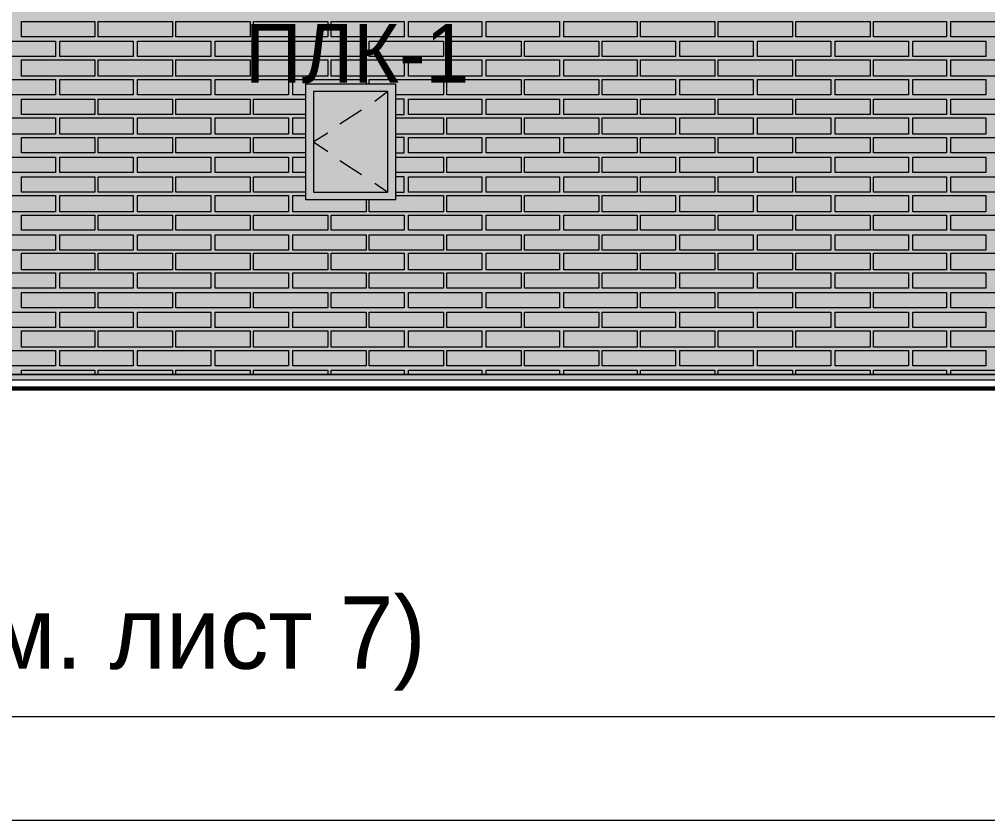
# Model space of a CAD drawing. Header units: millimetres. Extents: x -28928 to 100580, y -22867 to 36490.
# Drawn here: x 75737 to 79484, y -6439 to -3338 of the extents above; entities that cross this region are included whole.
import ezdxf

# ---------------------------------------------------------------- set-up
doc = ezdxf.new("R2010")
doc.units = ezdxf.units.MM
doc.layers.add('PDF _Геометрия', color=7, linetype='Continuous', true_color=0x8f8e8d)
doc.layers.add('PDF _Сплошная заливка', color=7, linetype='Continuous', true_color=0xffffff)
doc.layers.add('PDF _Текст', color=7, linetype='Continuous')

msp = doc.modelspace()

# ---------------------------------------------------------------- hatches: boundary and pattern name
at = {"layer": 'PDF _Сплошная заливка', "true_color": 0xdcd6cf, "transparency": 33554559}
msp.add_hatch(color=254, dxfattribs=at).paths.add_polyline_path([(60798.4, -2005.5), (60798.4, -4713.2), (70224.5, -4713.2), (70224.5, -1464), (74070.3, -1464), (74070.3, -4713.2), (82294.9, -4713.2), (82294.9, 9028.4), (55763.7, 9028.4), (55763.7, -4713.2), (56851.1, -4713.2), (56851.1, -1464), (58251.4, -1464), (58251.4, -4713.2), (59499.5, -4713.2), (59499.5, -2005.5)])

# ---------------------------------------------------------------- linework, layer by layer
at = {"layer": 'PDF _Геометрия', "color": 7, "lineweight": 9}
for points in [[(45263, -4679.3), (45263, -4713.2), (29486.4, -4713.2), (45263, -4713.2), (45263, -1464), (47137.2, -1464), (47137.2, -4713.2), (55763.7, -4713.2), (56851.1, -4713.2), (56851.1, -1464), (58251.4, -1464), (58251.4, -4713.2), (59499.5, -4713.2), (59499.5, -2005.5), (60798.4, -2005.5), (60798.4, -4713.2), (70224.5, -4713.2), (70224.5, -1464), (74070.3, -1464), (74070.3, -4713.2), (82294.9, -4713.2), (82316.1, -4713.2), (82316.1, 9028.4)], [(77163, -3617.4), (77112.2, -3655.5)], [(77061.4, -3689.3), (76976.8, -3744.3)], [(76930.3, -3778.2), (76875.3, -3812), (76930.3, -3850.1)], [(76976.8, -3884), (77061.4, -3939)], [(77112.2, -3972.8), (77163, -4006.6)], [(82294.9, -4764), (82294.9, -4713.2), (74070.3, -4713.2), (82294.9, -4713.2), (82294.9, -4734.3), (74070.3, -4734.3), (74070.3, -4713.2), (82294.9, -4713.2)], [(-23144.3, -4772.4), (84689.5, -4772.4)], [(82087.6, -6037.4), (56081.1, -6037.4), (29799.5, -6037.4), (29351.1, -6037.4), (5066.4, -6037.4), (4816.8, -6037.4), (-21587.4, -6037.4)], [(82417.6, -6439.3), (-21938.6, -6439.3)]]:
    msp.add_lwpolyline(points, dxfattribs=at)
at = {"layer": 'PDF _Геометрия', "lineweight": 9}
for points in [[(76029.1, -3405.9), (75885.3, -3405.9), (75745.7, -3405.9), (75745.7, -3346.6), (75885.3, -3346.6), (76029.1, -3346.6)], [(76329.5, -3405.9), (76185.7, -3405.9), (76041.8, -3405.9), (76041.8, -3346.6), (76185.7, -3346.6), (76329.5, -3346.6)], [(76629.9, -3405.9), (76486.1, -3405.9), (76342.2, -3405.9), (76342.2, -3346.6), (76486.1, -3346.6), (76629.9, -3346.6)], [(76930.3, -3405.9), (76786.4, -3405.9), (76642.6, -3405.9), (76642.6, -3346.6), (76786.4, -3346.6), (76930.3, -3346.6)], [(77226.4, -3405.9), (77086.8, -3405.9), (76943, -3405.9), (76943, -3346.6), (77086.8, -3346.6), (77226.4, -3346.6)], [(77526.8, -3405.9), (77387.2, -3405.9), (77243.4, -3405.9), (77243.4, -3346.6), (77387.2, -3346.6), (77526.8, -3346.6)], [(77827.2, -3405.9), (77683.4, -3405.9), (77543.7, -3405.9), (77543.7, -3346.6), (77683.4, -3346.6), (77827.2, -3346.6)], [(78127.6, -3405.9), (77983.7, -3405.9), (77844.1, -3405.9), (77844.1, -3346.6), (77983.7, -3346.6), (78127.6, -3346.6)], [(78428, -3405.9), (78284.1, -3405.9), (78140.3, -3405.9), (78140.3, -3346.6), (78284.1, -3346.6), (78428, -3346.6)], [(78728.4, -3405.9), (78584.5, -3405.9), (78440.7, -3405.9), (78440.7, -3346.6), (78584.5, -3346.6), (78728.4, -3346.6)], [(79028.7, -3405.9), (78884.9, -3405.9), (78741.1, -3405.9), (78741.1, -3346.6), (78884.9, -3346.6), (79028.7, -3346.6)], [(79324.9, -3405.9), (79185.3, -3405.9), (79041.4, -3405.9), (79041.4, -3346.6), (79185.3, -3346.6), (79324.9, -3346.6)], [(79625.3, -3405.9), (79485.7, -3405.9), (79341.8, -3405.9), (79341.8, -3346.6), (79485.7, -3346.6), (79625.3, -3346.6)], [(75876.8, -3422.8), (75876.8, -3482), (75593.4, -3482), (75593.4, -3422.8)], [(76177.2, -3422.8), (76177.2, -3482), (75893.7, -3482), (75893.7, -3422.8)], [(76477.6, -3422.8), (76477.6, -3482), (76194.1, -3482), (76194.1, -3422.8)], [(76778, -3422.8), (76778, -3482), (76494.5, -3482), (76494.5, -3422.8)], [(77078.4, -3422.8), (77078.4, -3482), (76794.9, -3482), (76794.9, -3422.8)], [(77378.7, -3422.8), (77378.7, -3482), (77091.1, -3482), (77091.1, -3422.8)], [(77679.1, -3422.8), (77679.1, -3482), (77391.4, -3482), (77391.4, -3422.8)], [(77979.5, -3422.8), (77979.5, -3482), (77691.8, -3482), (77691.8, -3422.8)], [(78275.7, -3422.8), (78275.7, -3482), (77992.2, -3482), (77992.2, -3422.8)], [(78576.1, -3422.8), (78576.1, -3482), (78292.6, -3482), (78292.6, -3422.8)], [(78876.4, -3422.8), (78876.4, -3482), (78593, -3482), (78593, -3422.8)], [(79176.8, -3422.8), (79176.8, -3482), (78893.4, -3482), (78893.4, -3422.8)], [(79477.2, -3422.8), (79477.2, -3482), (79193.7, -3482), (79193.7, -3422.8)], [(76029.1, -3558.2), (75885.3, -3558.2), (75745.7, -3558.2), (75745.7, -3494.7), (75885.3, -3494.7), (76029.1, -3494.7)], [(76329.5, -3558.2), (76185.7, -3558.2), (76041.8, -3558.2), (76041.8, -3494.7), (76185.7, -3494.7), (76329.5, -3494.7)], [(76629.9, -3558.2), (76486.1, -3558.2), (76342.2, -3558.2), (76342.2, -3494.7), (76486.1, -3494.7), (76629.9, -3494.7)], [(76930.3, -3558.2), (76786.4, -3558.2), (76642.6, -3558.2), (76642.6, -3494.7), (76786.4, -3494.7), (76930.3, -3494.7)], [(77226.4, -3558.2), (77086.8, -3558.2), (76943, -3558.2), (76943, -3494.7), (77086.8, -3494.7), (77226.4, -3494.7)], [(77526.8, -3558.2), (77387.2, -3558.2), (77243.4, -3558.2), (77243.4, -3494.7), (77387.2, -3494.7), (77526.8, -3494.7)], [(77827.2, -3558.2), (77683.4, -3558.2), (77543.7, -3558.2), (77543.7, -3494.7), (77683.4, -3494.7), (77827.2, -3494.7)], [(78127.6, -3558.2), (77983.7, -3558.2), (77844.1, -3558.2), (77844.1, -3494.7), (77983.7, -3494.7), (78127.6, -3494.7)], [(78428, -3558.2), (78284.1, -3558.2), (78140.3, -3558.2), (78140.3, -3494.7), (78284.1, -3494.7), (78428, -3494.7)], [(78728.4, -3558.2), (78584.5, -3558.2), (78440.7, -3558.2), (78440.7, -3494.7), (78584.5, -3494.7), (78728.4, -3494.7)], [(79028.7, -3558.2), (78884.9, -3558.2), (78741.1, -3558.2), (78741.1, -3494.7), (78884.9, -3494.7), (79028.7, -3494.7)], [(79324.9, -3558.2), (79185.3, -3558.2), (79041.4, -3558.2), (79041.4, -3494.7), (79185.3, -3494.7), (79324.9, -3494.7)], [(79625.3, -3558.2), (79485.7, -3558.2), (79341.8, -3558.2), (79341.8, -3494.7), (79485.7, -3494.7), (79625.3, -3494.7)], [(75876.8, -3570.9), (75876.8, -3630.1), (75593.4, -3630.1), (75593.4, -3570.9)], [(76177.2, -3570.9), (76177.2, -3630.1), (75893.7, -3630.1), (75893.7, -3570.9)], [(76477.6, -3570.9), (76477.6, -3630.1), (76194.1, -3630.1), (76194.1, -3570.9)], [(76778, -3570.9), (76778, -3630.1), (76494.5, -3630.1), (76494.5, -3570.9)], [(77679.1, -3570.9), (77679.1, -3630.1), (77391.4, -3630.1), (77391.4, -3570.9)], [(77979.5, -3570.9), (77979.5, -3630.1), (77691.8, -3630.1), (77691.8, -3570.9)], [(78275.7, -3570.9), (78275.7, -3630.1), (77992.2, -3630.1), (77992.2, -3570.9)], [(78576.1, -3570.9), (78576.1, -3630.1), (78292.6, -3630.1), (78292.6, -3570.9)], [(78876.4, -3570.9), (78876.4, -3630.1), (78593, -3630.1), (78593, -3570.9)], [(79176.8, -3570.9), (79176.8, -3630.1), (78893.4, -3630.1), (78893.4, -3570.9)], [(79477.2, -3570.9), (79477.2, -3630.1), (79193.7, -3630.1), (79193.7, -3570.9)], [(76029.1, -3706.3), (75885.3, -3706.3), (75745.7, -3706.3), (75745.7, -3647), (75885.3, -3647), (76029.1, -3647)], [(76329.5, -3706.3), (76185.7, -3706.3), (76041.8, -3706.3), (76041.8, -3647), (76185.7, -3647), (76329.5, -3647)], [(76629.9, -3706.3), (76486.1, -3706.3), (76342.2, -3706.3), (76342.2, -3647), (76486.1, -3647), (76629.9, -3647)], [(77526.8, -3706.3), (77387.2, -3706.3), (77243.4, -3706.3), (77243.4, -3647), (77387.2, -3647), (77526.8, -3647)], [(77827.2, -3706.3), (77683.4, -3706.3), (77543.7, -3706.3), (77543.7, -3647), (77683.4, -3647), (77827.2, -3647)], [(78127.6, -3706.3), (77983.7, -3706.3), (77844.1, -3706.3), (77844.1, -3647), (77983.7, -3647), (78127.6, -3647)], [(78428, -3706.3), (78284.1, -3706.3), (78140.3, -3706.3), (78140.3, -3647), (78284.1, -3647), (78428, -3647)], [(78728.4, -3706.3), (78584.5, -3706.3), (78440.7, -3706.3), (78440.7, -3647), (78584.5, -3647), (78728.4, -3647)], [(79028.7, -3706.3), (78884.9, -3706.3), (78741.1, -3706.3), (78741.1, -3647), (78884.9, -3647), (79028.7, -3647)], [(79324.9, -3706.3), (79185.3, -3706.3), (79041.4, -3706.3), (79041.4, -3647), (79185.3, -3647), (79324.9, -3647)], [(79625.3, -3706.3), (79485.7, -3706.3), (79341.8, -3706.3), (79341.8, -3647), (79485.7, -3647), (79625.3, -3647)], [(75876.8, -3719), (75876.8, -3782.4), (75593.4, -3782.4), (75593.4, -3719)], [(76177.2, -3719), (76177.2, -3782.4), (75893.7, -3782.4), (75893.7, -3719)], [(76477.6, -3719), (76477.6, -3782.4), (76194.1, -3782.4), (76194.1, -3719)], [(76778, -3719), (76778, -3782.4), (76494.5, -3782.4), (76494.5, -3719)], [(77679.1, -3719), (77679.1, -3782.4), (77391.4, -3782.4), (77391.4, -3719)], [(77979.5, -3719), (77979.5, -3782.4), (77691.8, -3782.4), (77691.8, -3719)], [(78275.7, -3719), (78275.7, -3782.4), (77992.2, -3782.4), (77992.2, -3719)], [(78576.1, -3719), (78576.1, -3782.4), (78292.6, -3782.4), (78292.6, -3719)], [(78876.4, -3719), (78876.4, -3782.4), (78593, -3782.4), (78593, -3719)], [(79176.8, -3719), (79176.8, -3782.4), (78893.4, -3782.4), (78893.4, -3719)], [(79477.2, -3719), (79477.2, -3782.4), (79193.7, -3782.4), (79193.7, -3719)], [(76029.1, -3854.3), (75885.3, -3854.3), (75745.7, -3854.3), (75745.7, -3795.1), (75885.3, -3795.1), (76029.1, -3795.1)], [(76329.5, -3854.3), (76185.7, -3854.3), (76041.8, -3854.3), (76041.8, -3795.1), (76185.7, -3795.1), (76329.5, -3795.1)], [(76629.9, -3854.3), (76486.1, -3854.3), (76342.2, -3854.3), (76342.2, -3795.1), (76486.1, -3795.1), (76629.9, -3795.1)], [(77526.8, -3854.3), (77387.2, -3854.3), (77243.4, -3854.3), (77243.4, -3795.1), (77387.2, -3795.1), (77526.8, -3795.1)], [(77827.2, -3854.3), (77683.4, -3854.3), (77543.7, -3854.3), (77543.7, -3795.1), (77683.4, -3795.1), (77827.2, -3795.1)], [(78127.6, -3854.3), (77983.7, -3854.3), (77844.1, -3854.3), (77844.1, -3795.1), (77983.7, -3795.1), (78127.6, -3795.1)], [(78428, -3854.3), (78284.1, -3854.3), (78140.3, -3854.3), (78140.3, -3795.1), (78284.1, -3795.1), (78428, -3795.1)], [(78728.4, -3854.3), (78584.5, -3854.3), (78440.7, -3854.3), (78440.7, -3795.1), (78584.5, -3795.1), (78728.4, -3795.1)], [(79028.7, -3854.3), (78884.9, -3854.3), (78741.1, -3854.3), (78741.1, -3795.1), (78884.9, -3795.1), (79028.7, -3795.1)], [(79324.9, -3854.3), (79185.3, -3854.3), (79041.4, -3854.3), (79041.4, -3795.1), (79185.3, -3795.1), (79324.9, -3795.1)], [(79625.3, -3854.3), (79485.7, -3854.3), (79341.8, -3854.3), (79341.8, -3795.1), (79485.7, -3795.1), (79625.3, -3795.1)], [(75876.8, -3871.3), (75876.8, -3930.5), (75593.4, -3930.5), (75593.4, -3871.3)], [(76177.2, -3871.3), (76177.2, -3930.5), (75893.7, -3930.5), (75893.7, -3871.3)], [(76477.6, -3871.3), (76477.6, -3930.5), (76194.1, -3930.5), (76194.1, -3871.3)], [(76778, -3871.3), (76778, -3930.5), (76494.5, -3930.5), (76494.5, -3871.3)], [(77679.1, -3871.3), (77679.1, -3930.5), (77391.4, -3930.5), (77391.4, -3871.3)], [(77979.5, -3871.3), (77979.5, -3930.5), (77691.8, -3930.5), (77691.8, -3871.3)], [(78275.7, -3871.3), (78275.7, -3930.5), (77992.2, -3930.5), (77992.2, -3871.3)], [(78576.1, -3871.3), (78576.1, -3930.5), (78292.6, -3930.5), (78292.6, -3871.3)], [(78876.4, -3871.3), (78876.4, -3930.5), (78593, -3930.5), (78593, -3871.3)], [(79176.8, -3871.3), (79176.8, -3930.5), (78893.4, -3930.5), (78893.4, -3871.3)], [(79477.2, -3871.3), (79477.2, -3930.5), (79193.7, -3930.5), (79193.7, -3871.3)], [(76029.1, -4006.6), (75885.3, -4006.6), (75745.7, -4006.6), (75745.7, -3947.4), (75885.3, -3947.4), (76029.1, -3947.4)], [(76329.5, -4006.6), (76185.7, -4006.6), (76041.8, -4006.6), (76041.8, -3947.4), (76185.7, -3947.4), (76329.5, -3947.4)], [(76629.9, -4006.6), (76486.1, -4006.6), (76342.2, -4006.6), (76342.2, -3947.4), (76486.1, -3947.4), (76629.9, -3947.4)], [(77526.8, -4006.6), (77387.2, -4006.6), (77243.4, -4006.6), (77243.4, -3947.4), (77387.2, -3947.4), (77526.8, -3947.4)], [(77827.2, -4006.6), (77683.4, -4006.6), (77543.7, -4006.6), (77543.7, -3947.4), (77683.4, -3947.4), (77827.2, -3947.4)], [(78127.6, -4006.6), (77983.7, -4006.6), (77844.1, -4006.6), (77844.1, -3947.4), (77983.7, -3947.4), (78127.6, -3947.4)], [(78428, -4006.6), (78284.1, -4006.6), (78140.3, -4006.6), (78140.3, -3947.4), (78284.1, -3947.4), (78428, -3947.4)], [(78728.4, -4006.6), (78584.5, -4006.6), (78440.7, -4006.6), (78440.7, -3947.4), (78584.5, -3947.4), (78728.4, -3947.4)], [(79028.7, -4006.6), (78884.9, -4006.6), (78741.1, -4006.6), (78741.1, -3947.4), (78884.9, -3947.4), (79028.7, -3947.4)], [(79324.9, -4006.6), (79185.3, -4006.6), (79041.4, -4006.6), (79041.4, -3947.4), (79185.3, -3947.4), (79324.9, -3947.4)], [(79625.3, -4006.6), (79485.7, -4006.6), (79341.8, -4006.6), (79341.8, -3947.4), (79485.7, -3947.4), (79625.3, -3947.4)], [(75876.8, -4019.3), (75876.8, -4082.8), (75593.4, -4082.8), (75593.4, -4019.3)], [(76177.2, -4019.3), (76177.2, -4082.8), (75893.7, -4082.8), (75893.7, -4019.3)], [(76477.6, -4019.3), (76477.6, -4082.8), (76194.1, -4082.8), (76194.1, -4019.3)], [(76778, -4019.3), (76778, -4082.8), (76494.5, -4082.8), (76494.5, -4019.3)], [(77679.1, -4019.3), (77679.1, -4082.8), (77391.4, -4082.8), (77391.4, -4019.3)], [(77979.5, -4019.3), (77979.5, -4082.8), (77691.8, -4082.8), (77691.8, -4019.3)], [(78275.7, -4019.3), (78275.7, -4082.8), (77992.2, -4082.8), (77992.2, -4019.3)], [(78576.1, -4019.3), (78576.1, -4082.8), (78292.6, -4082.8), (78292.6, -4019.3)], [(78876.4, -4019.3), (78876.4, -4082.8), (78593, -4082.8), (78593, -4019.3)], [(79176.8, -4019.3), (79176.8, -4082.8), (78893.4, -4082.8), (78893.4, -4019.3)], [(79477.2, -4019.3), (79477.2, -4082.8), (79193.7, -4082.8), (79193.7, -4019.3)], [(76029.1, -4154.7), (75885.3, -4154.7), (75745.7, -4154.7), (75745.7, -4095.5), (75885.3, -4095.5), (76029.1, -4095.5)], [(76329.5, -4154.7), (76185.7, -4154.7), (76041.8, -4154.7), (76041.8, -4095.5), (76185.7, -4095.5), (76329.5, -4095.5)], [(76629.9, -4154.7), (76486.1, -4154.7), (76342.2, -4154.7), (76342.2, -4095.5), (76486.1, -4095.5), (76629.9, -4095.5)], [(76930.3, -4154.7), (76786.4, -4154.7), (76642.6, -4154.7), (76642.6, -4095.5), (76786.4, -4095.5), (76930.3, -4095.5)], [(77226.4, -4154.7), (77086.8, -4154.7), (76943, -4154.7), (76943, -4095.5), (77086.8, -4095.5), (77226.4, -4095.5)], [(77526.8, -4154.7), (77387.2, -4154.7), (77243.4, -4154.7), (77243.4, -4095.5), (77387.2, -4095.5), (77526.8, -4095.5)], [(77827.2, -4154.7), (77683.4, -4154.7), (77543.7, -4154.7), (77543.7, -4095.5), (77683.4, -4095.5), (77827.2, -4095.5)], [(78127.6, -4154.7), (77983.7, -4154.7), (77844.1, -4154.7), (77844.1, -4095.5), (77983.7, -4095.5), (78127.6, -4095.5)], [(78428, -4154.7), (78284.1, -4154.7), (78140.3, -4154.7), (78140.3, -4095.5), (78284.1, -4095.5), (78428, -4095.5)], [(78728.4, -4154.7), (78584.5, -4154.7), (78440.7, -4154.7), (78440.7, -4095.5), (78584.5, -4095.5), (78728.4, -4095.5)], [(79028.7, -4154.7), (78884.9, -4154.7), (78741.1, -4154.7), (78741.1, -4095.5), (78884.9, -4095.5), (79028.7, -4095.5)], [(79324.9, -4154.7), (79185.3, -4154.7), (79041.4, -4154.7), (79041.4, -4095.5), (79185.3, -4095.5), (79324.9, -4095.5)], [(79625.3, -4154.7), (79485.7, -4154.7), (79341.8, -4154.7), (79341.8, -4095.5), (79485.7, -4095.5), (79625.3, -4095.5)], [(75876.8, -4171.6), (75876.8, -4230.9), (75593.4, -4230.9), (75593.4, -4171.6)], [(76177.2, -4171.6), (76177.2, -4230.9), (75893.7, -4230.9), (75893.7, -4171.6)], [(76477.6, -4171.6), (76477.6, -4230.9), (76194.1, -4230.9), (76194.1, -4171.6)], [(76778, -4171.6), (76778, -4230.9), (76494.5, -4230.9), (76494.5, -4171.6)], [(77078.4, -4171.6), (77078.4, -4230.9), (76794.9, -4230.9), (76794.9, -4171.6)], [(77378.7, -4171.6), (77378.7, -4230.9), (77091.1, -4230.9), (77091.1, -4171.6)], [(77679.1, -4171.6), (77679.1, -4230.9), (77391.4, -4230.9), (77391.4, -4171.6)], [(77979.5, -4171.6), (77979.5, -4230.9), (77691.8, -4230.9), (77691.8, -4171.6)], [(78275.7, -4171.6), (78275.7, -4230.9), (77992.2, -4230.9), (77992.2, -4171.6)], [(78576.1, -4171.6), (78576.1, -4230.9), (78292.6, -4230.9), (78292.6, -4171.6)], [(78876.4, -4171.6), (78876.4, -4230.9), (78593, -4230.9), (78593, -4171.6)], [(79176.8, -4171.6), (79176.8, -4230.9), (78893.4, -4230.9), (78893.4, -4171.6)], [(79477.2, -4171.6), (79477.2, -4230.9), (79193.7, -4230.9), (79193.7, -4171.6)], [(76029.1, -4307), (75885.3, -4307), (75745.7, -4307), (75745.7, -4243.6), (75885.3, -4243.6), (76029.1, -4243.6)], [(76329.5, -4307), (76185.7, -4307), (76041.8, -4307), (76041.8, -4243.6), (76185.7, -4243.6), (76329.5, -4243.6)], [(76629.9, -4307), (76486.1, -4307), (76342.2, -4307), (76342.2, -4243.6), (76486.1, -4243.6), (76629.9, -4243.6)], [(76930.3, -4307), (76786.4, -4307), (76642.6, -4307), (76642.6, -4243.6), (76786.4, -4243.6), (76930.3, -4243.6)], [(77226.4, -4307), (77086.8, -4307), (76943, -4307), (76943, -4243.6), (77086.8, -4243.6), (77226.4, -4243.6)], [(77526.8, -4307), (77387.2, -4307), (77243.4, -4307), (77243.4, -4243.6), (77387.2, -4243.6), (77526.8, -4243.6)], [(77827.2, -4307), (77683.4, -4307), (77543.7, -4307), (77543.7, -4243.6), (77683.4, -4243.6), (77827.2, -4243.6)], [(78127.6, -4307), (77983.7, -4307), (77844.1, -4307), (77844.1, -4243.6), (77983.7, -4243.6), (78127.6, -4243.6)], [(78428, -4307), (78284.1, -4307), (78140.3, -4307), (78140.3, -4243.6), (78284.1, -4243.6), (78428, -4243.6)], [(78728.4, -4307), (78584.5, -4307), (78440.7, -4307), (78440.7, -4243.6), (78584.5, -4243.6), (78728.4, -4243.6)], [(79028.7, -4307), (78884.9, -4307), (78741.1, -4307), (78741.1, -4243.6), (78884.9, -4243.6), (79028.7, -4243.6)], [(79324.9, -4307), (79185.3, -4307), (79041.4, -4307), (79041.4, -4243.6), (79185.3, -4243.6), (79324.9, -4243.6)], [(79625.3, -4307), (79485.7, -4307), (79341.8, -4307), (79341.8, -4243.6), (79485.7, -4243.6), (79625.3, -4243.6)], [(75876.8, -4319.7), (75876.8, -4379), (75593.4, -4379), (75593.4, -4319.7)], [(76177.2, -4319.7), (76177.2, -4379), (75893.7, -4379), (75893.7, -4319.7)], [(76477.6, -4319.7), (76477.6, -4379), (76194.1, -4379), (76194.1, -4319.7)], [(76778, -4319.7), (76778, -4379), (76494.5, -4379), (76494.5, -4319.7)], [(77078.4, -4319.7), (77078.4, -4379), (76794.9, -4379), (76794.9, -4319.7)], [(77378.7, -4319.7), (77378.7, -4379), (77091.1, -4379), (77091.1, -4319.7)], [(77679.1, -4319.7), (77679.1, -4379), (77391.4, -4379), (77391.4, -4319.7)], [(77979.5, -4319.7), (77979.5, -4379), (77691.8, -4379), (77691.8, -4319.7)], [(78275.7, -4319.7), (78275.7, -4379), (77992.2, -4379), (77992.2, -4319.7)], [(78576.1, -4319.7), (78576.1, -4379), (78292.6, -4379), (78292.6, -4319.7)], [(78876.4, -4319.7), (78876.4, -4379), (78593, -4379), (78593, -4319.7)], [(79176.8, -4319.7), (79176.8, -4379), (78893.4, -4379), (78893.4, -4319.7)], [(79477.2, -4319.7), (79477.2, -4379), (79193.7, -4379), (79193.7, -4319.7)], [(76029.1, -4455.1), (75885.3, -4455.1), (75745.7, -4455.1), (75745.7, -4395.9), (75885.3, -4395.9), (76029.1, -4395.9)], [(76329.5, -4455.1), (76185.7, -4455.1), (76041.8, -4455.1), (76041.8, -4395.9), (76185.7, -4395.9), (76329.5, -4395.9)], [(76629.9, -4455.1), (76486.1, -4455.1), (76342.2, -4455.1), (76342.2, -4395.9), (76486.1, -4395.9), (76629.9, -4395.9)], [(76930.3, -4455.1), (76786.4, -4455.1), (76642.6, -4455.1), (76642.6, -4395.9), (76786.4, -4395.9), (76930.3, -4395.9)], [(77226.4, -4455.1), (77086.8, -4455.1), (76943, -4455.1), (76943, -4395.9), (77086.8, -4395.9), (77226.4, -4395.9)], [(77526.8, -4455.1), (77387.2, -4455.1), (77243.4, -4455.1), (77243.4, -4395.9), (77387.2, -4395.9), (77526.8, -4395.9)], [(77827.2, -4455.1), (77683.4, -4455.1), (77543.7, -4455.1), (77543.7, -4395.9), (77683.4, -4395.9), (77827.2, -4395.9)], [(78127.6, -4455.1), (77983.7, -4455.1), (77844.1, -4455.1), (77844.1, -4395.9), (77983.7, -4395.9), (78127.6, -4395.9)], [(78428, -4455.1), (78284.1, -4455.1), (78140.3, -4455.1), (78140.3, -4395.9), (78284.1, -4395.9), (78428, -4395.9)], [(78728.4, -4455.1), (78584.5, -4455.1), (78440.7, -4455.1), (78440.7, -4395.9), (78584.5, -4395.9), (78728.4, -4395.9)], [(79028.7, -4455.1), (78884.9, -4455.1), (78741.1, -4455.1), (78741.1, -4395.9), (78884.9, -4395.9), (79028.7, -4395.9)], [(79324.9, -4455.1), (79185.3, -4455.1), (79041.4, -4455.1), (79041.4, -4395.9), (79185.3, -4395.9), (79324.9, -4395.9)], [(79625.3, -4455.1), (79485.7, -4455.1), (79341.8, -4455.1), (79341.8, -4395.9), (79485.7, -4395.9), (79625.3, -4395.9)], [(75876.8, -4472), (75876.8, -4531.3), (75593.4, -4531.3), (75593.4, -4472)], [(76177.2, -4472), (76177.2, -4531.3), (75893.7, -4531.3), (75893.7, -4472)], [(76477.6, -4472), (76477.6, -4531.3), (76194.1, -4531.3), (76194.1, -4472)], [(76778, -4472), (76778, -4531.3), (76494.5, -4531.3), (76494.5, -4472)], [(77078.4, -4472), (77078.4, -4531.3), (76794.9, -4531.3), (76794.9, -4472)], [(77378.7, -4472), (77378.7, -4531.3), (77091.1, -4531.3), (77091.1, -4472)], [(77679.1, -4472), (77679.1, -4531.3), (77391.4, -4531.3), (77391.4, -4472)], [(77979.5, -4472), (77979.5, -4531.3), (77691.8, -4531.3), (77691.8, -4472)], [(78275.7, -4472), (78275.7, -4531.3), (77992.2, -4531.3), (77992.2, -4472)], [(78576.1, -4472), (78576.1, -4531.3), (78292.6, -4531.3), (78292.6, -4472)], [(78876.4, -4472), (78876.4, -4531.3), (78593, -4531.3), (78593, -4472)], [(79176.8, -4472), (79176.8, -4531.3), (78893.4, -4531.3), (78893.4, -4472)], [(79477.2, -4472), (79477.2, -4531.3), (79193.7, -4531.3), (79193.7, -4472)], [(76029.1, -4607.4), (75885.3, -4607.4), (75745.7, -4607.4), (75745.7, -4544), (75885.3, -4544), (76029.1, -4544)], [(76329.5, -4607.4), (76185.7, -4607.4), (76041.8, -4607.4), (76041.8, -4544), (76185.7, -4544), (76329.5, -4544)], [(76629.9, -4607.4), (76486.1, -4607.4), (76342.2, -4607.4), (76342.2, -4544), (76486.1, -4544), (76629.9, -4544)], [(76930.3, -4607.4), (76786.4, -4607.4), (76642.6, -4607.4), (76642.6, -4544), (76786.4, -4544), (76930.3, -4544)], [(77226.4, -4607.4), (77086.8, -4607.4), (76943, -4607.4), (76943, -4544), (77086.8, -4544), (77226.4, -4544)], [(77526.8, -4607.4), (77387.2, -4607.4), (77243.4, -4607.4), (77243.4, -4544), (77387.2, -4544), (77526.8, -4544)], [(77827.2, -4607.4), (77683.4, -4607.4), (77543.7, -4607.4), (77543.7, -4544), (77683.4, -4544), (77827.2, -4544)], [(78127.6, -4607.4), (77983.7, -4607.4), (77844.1, -4607.4), (77844.1, -4544), (77983.7, -4544), (78127.6, -4544)], [(78428, -4607.4), (78284.1, -4607.4), (78140.3, -4607.4), (78140.3, -4544), (78284.1, -4544), (78428, -4544)], [(78728.4, -4607.4), (78584.5, -4607.4), (78440.7, -4607.4), (78440.7, -4544), (78584.5, -4544), (78728.4, -4544)], [(79028.7, -4607.4), (78884.9, -4607.4), (78741.1, -4607.4), (78741.1, -4544), (78884.9, -4544), (79028.7, -4544)], [(79324.9, -4607.4), (79185.3, -4607.4), (79041.4, -4607.4), (79041.4, -4544), (79185.3, -4544), (79324.9, -4544)], [(79625.3, -4607.4), (79485.7, -4607.4), (79341.8, -4607.4), (79341.8, -4544), (79485.7, -4544), (79625.3, -4544)], [(75876.8, -4620.1), (75876.8, -4679.3), (75593.4, -4679.3), (75593.4, -4620.1)], [(76177.2, -4620.1), (76177.2, -4679.3), (75893.7, -4679.3), (75893.7, -4620.1)], [(76477.6, -4620.1), (76477.6, -4679.3), (76194.1, -4679.3), (76194.1, -4620.1)], [(76778, -4620.1), (76778, -4679.3), (76494.5, -4679.3), (76494.5, -4620.1)], [(77078.4, -4620.1), (77078.4, -4679.3), (76794.9, -4679.3), (76794.9, -4620.1)], [(77378.7, -4620.1), (77378.7, -4679.3), (77091.1, -4679.3), (77091.1, -4620.1)], [(77679.1, -4620.1), (77679.1, -4679.3), (77391.4, -4679.3), (77391.4, -4620.1)], [(77979.5, -4620.1), (77979.5, -4679.3), (77691.8, -4679.3), (77691.8, -4620.1)], [(78275.7, -4620.1), (78275.7, -4679.3), (77992.2, -4679.3), (77992.2, -4620.1)], [(78576.1, -4620.1), (78576.1, -4679.3), (78292.6, -4679.3), (78292.6, -4620.1)], [(78876.4, -4620.1), (78876.4, -4679.3), (78593, -4679.3), (78593, -4620.1)], [(79176.8, -4620.1), (79176.8, -4679.3), (78893.4, -4679.3), (78893.4, -4620.1)], [(79477.2, -4620.1), (79477.2, -4679.3), (79193.7, -4679.3), (79193.7, -4620.1)]]:
    msp.add_lwpolyline(points, close=True, dxfattribs=at)
for points in [[(76845.7, -3630.1), (76794.9, -3630.1), (76794.9, -3570.9), (77078.4, -3570.9), (77078.4, -3587.8)], [(77091.1, -3587.8), (77091.1, -3570.9), (77378.7, -3570.9), (77378.7, -3630.1), (77192.6, -3630.1)], [(76845.7, -3706.3), (76786.4, -3706.3), (76642.6, -3706.3), (76642.6, -3647), (76786.4, -3647), (76845.7, -3647)], [(77192.6, -3706.3), (77226.4, -3706.3), (77226.4, -3647), (77192.6, -3647)], [(76845.7, -3782.4), (76794.9, -3782.4), (76794.9, -3719), (76845.7, -3719)], [(77192.6, -3719), (77378.7, -3719), (77378.7, -3782.4), (77192.6, -3782.4)], [(76845.7, -3854.3), (76786.4, -3854.3), (76642.6, -3854.3), (76642.6, -3795.1), (76786.4, -3795.1), (76845.7, -3795.1)], [(77192.6, -3854.3), (77226.4, -3854.3), (77226.4, -3795.1), (77192.6, -3795.1)], [(76845.7, -3930.5), (76794.9, -3930.5), (76794.9, -3871.3), (76845.7, -3871.3)], [(77192.6, -3871.3), (77378.7, -3871.3), (77378.7, -3930.5), (77192.6, -3930.5)], [(76845.7, -4006.6), (76786.4, -4006.6), (76642.6, -4006.6), (76642.6, -3947.4), (76786.4, -3947.4), (76845.7, -3947.4)], [(77192.6, -4006.6), (77226.4, -4006.6), (77226.4, -3947.4), (77192.6, -3947.4)], [(77078.4, -4036.3), (77078.4, -4082.8), (76794.9, -4082.8), (76794.9, -4019.3), (76845.7, -4019.3)], [(77192.6, -4019.3), (77378.7, -4019.3), (77378.7, -4082.8), (77091.1, -4082.8), (77091.1, -4036.3)], [(75745.7, -4713.2), (75745.7, -4696.3), (75885.3, -4696.3), (76029.1, -4696.3), (76029.1, -4713.2)], [(76041.8, -4713.2), (76041.8, -4696.3), (76185.7, -4696.3), (76329.5, -4696.3), (76329.5, -4713.2)], [(76342.2, -4713.2), (76342.2, -4696.3), (76486.1, -4696.3), (76629.9, -4696.3), (76629.9, -4713.2)], [(76642.6, -4713.2), (76642.6, -4696.3), (76786.4, -4696.3), (76930.3, -4696.3), (76930.3, -4713.2)], [(76943, -4713.2), (76943, -4696.3), (77086.8, -4696.3), (77226.4, -4696.3), (77226.4, -4713.2)], [(77243.4, -4713.2), (77243.4, -4696.3), (77387.2, -4696.3), (77526.8, -4696.3), (77526.8, -4713.2)], [(77543.7, -4713.2), (77543.7, -4696.3), (77683.4, -4696.3), (77827.2, -4696.3), (77827.2, -4713.2)], [(77844.1, -4713.2), (77844.1, -4696.3), (77983.7, -4696.3), (78127.6, -4696.3), (78127.6, -4713.2)], [(78140.3, -4713.2), (78140.3, -4696.3), (78284.1, -4696.3), (78428, -4696.3), (78428, -4713.2)], [(78440.7, -4713.2), (78440.7, -4696.3), (78584.5, -4696.3), (78728.4, -4696.3), (78728.4, -4713.2)], [(78741.1, -4713.2), (78741.1, -4696.3), (78884.9, -4696.3), (79028.7, -4696.3), (79028.7, -4713.2)], [(79041.4, -4713.2), (79041.4, -4696.3), (79185.3, -4696.3), (79324.9, -4696.3), (79324.9, -4713.2)], [(79341.8, -4713.2), (79341.8, -4696.3), (79485.7, -4696.3), (79625.3, -4696.3), (79625.3, -4713.2)]]:
    msp.add_lwpolyline(points, dxfattribs=at)
at = {"layer": 'PDF _Геометрия', "color": 7, "lineweight": 9}
for points in [[(76845.7, -3587.8), (77192.6, -3587.8), (77192.6, -4036.3), (76845.7, -4036.3)], [(77163, -3617.4), (76875.3, -3617.4), (76875.3, -4006.6), (77163, -4006.6)], [(76875.3, -3617.4), (76875.3, -4006.6), (77163, -4006.6), (77163, -3617.4)]]:
    msp.add_lwpolyline(points, close=True, dxfattribs=at)
at = {"layer": 'PDF _Геометрия', "color": 7, "lineweight": 40}
msp.add_lwpolyline([(82954.9, -4764), (-22513.9, -4764)], dxfattribs=at)
at = {"layer": 'PDF _Сплошная заливка', "color": 252, "lineweight": 9, "true_color": 0xa48f7a, "transparency": 33554559}
msp.add_solid([(74070.3, -4713.2), (74070.3, -4734.3), (82294.9, -4713.2), (82294.9, -4734.3)], dxfattribs=at)

# ---------------------------------------------------------------- texts
at = {"layer": 'PDF _Текст', "attachment_point": 4, "style": ''}
for s, insert, char_height in [('ПЛК-1', (76610.6, -3471.2), 227.71), ('Фрагмент №5 (см. лист 7)', (72807.3, -5753.8), 280.127)]:
    msp.add_mtext(s, dxfattribs=dict(at, insert=insert, char_height=char_height))

doc.saveas('drawing.dxf')
